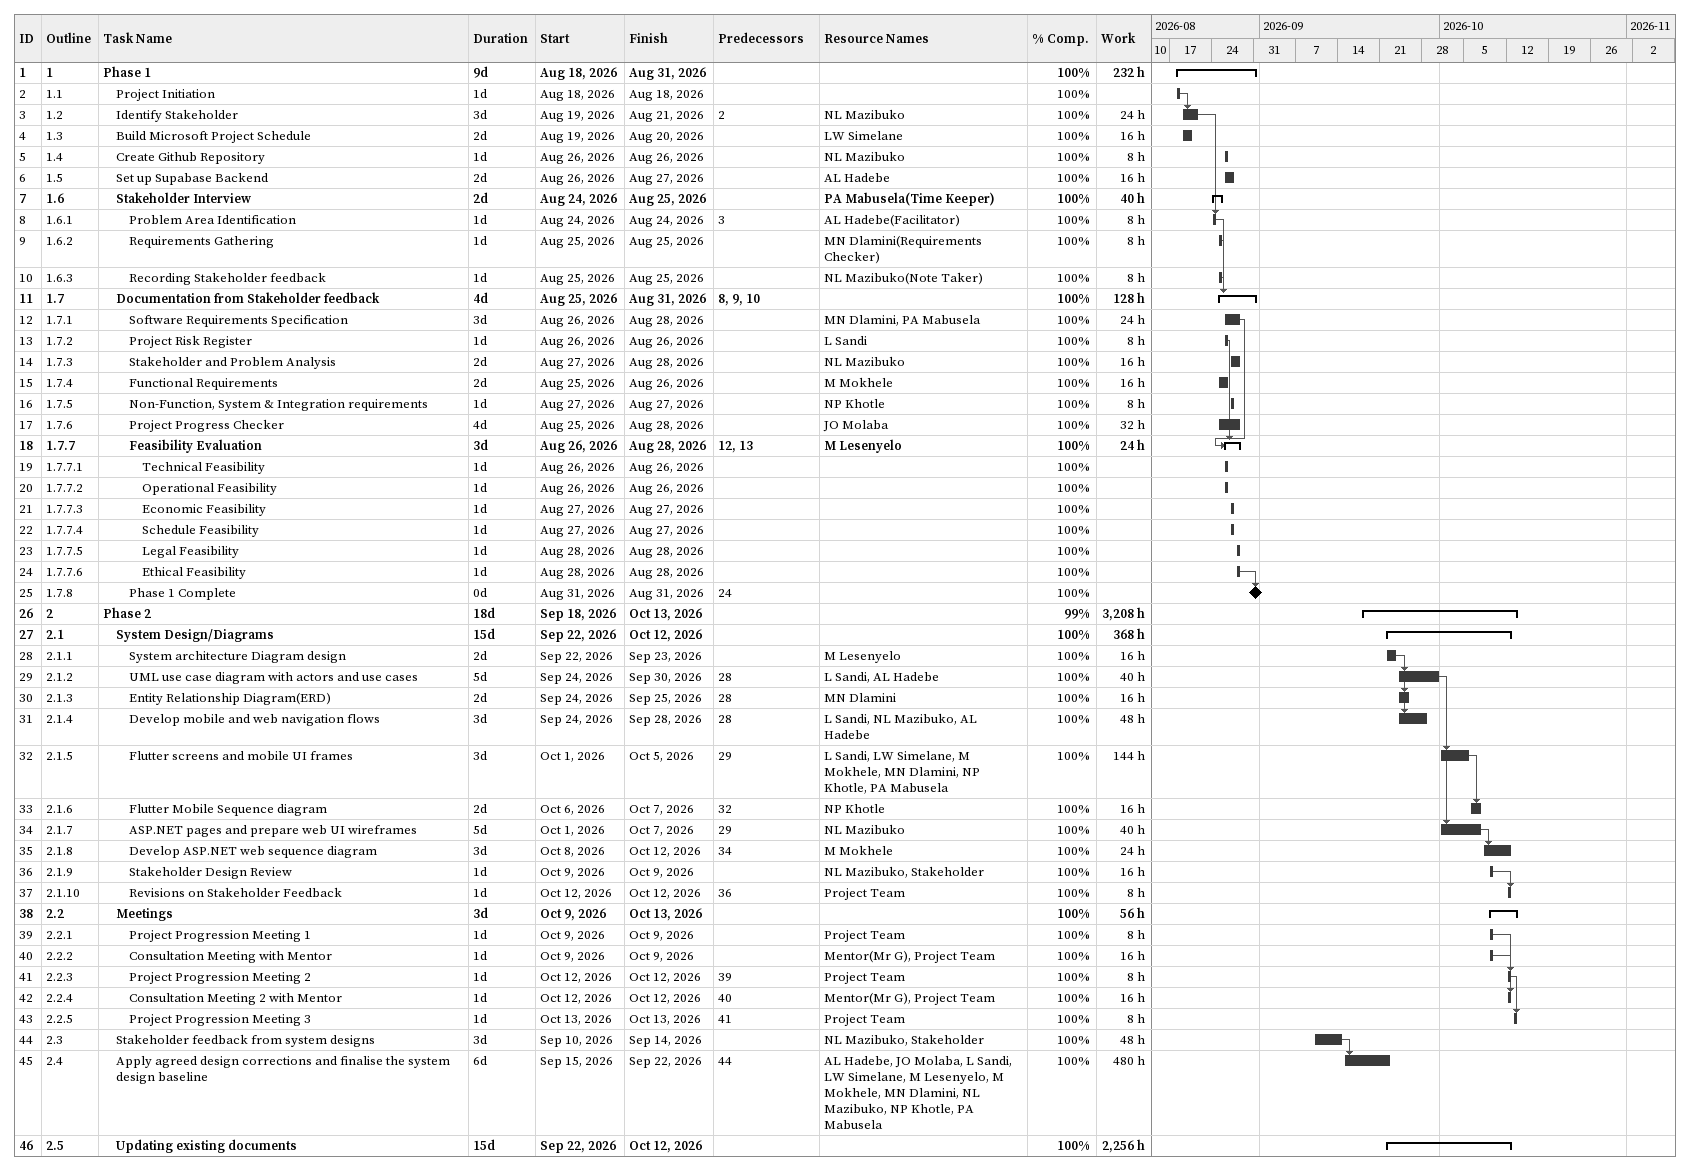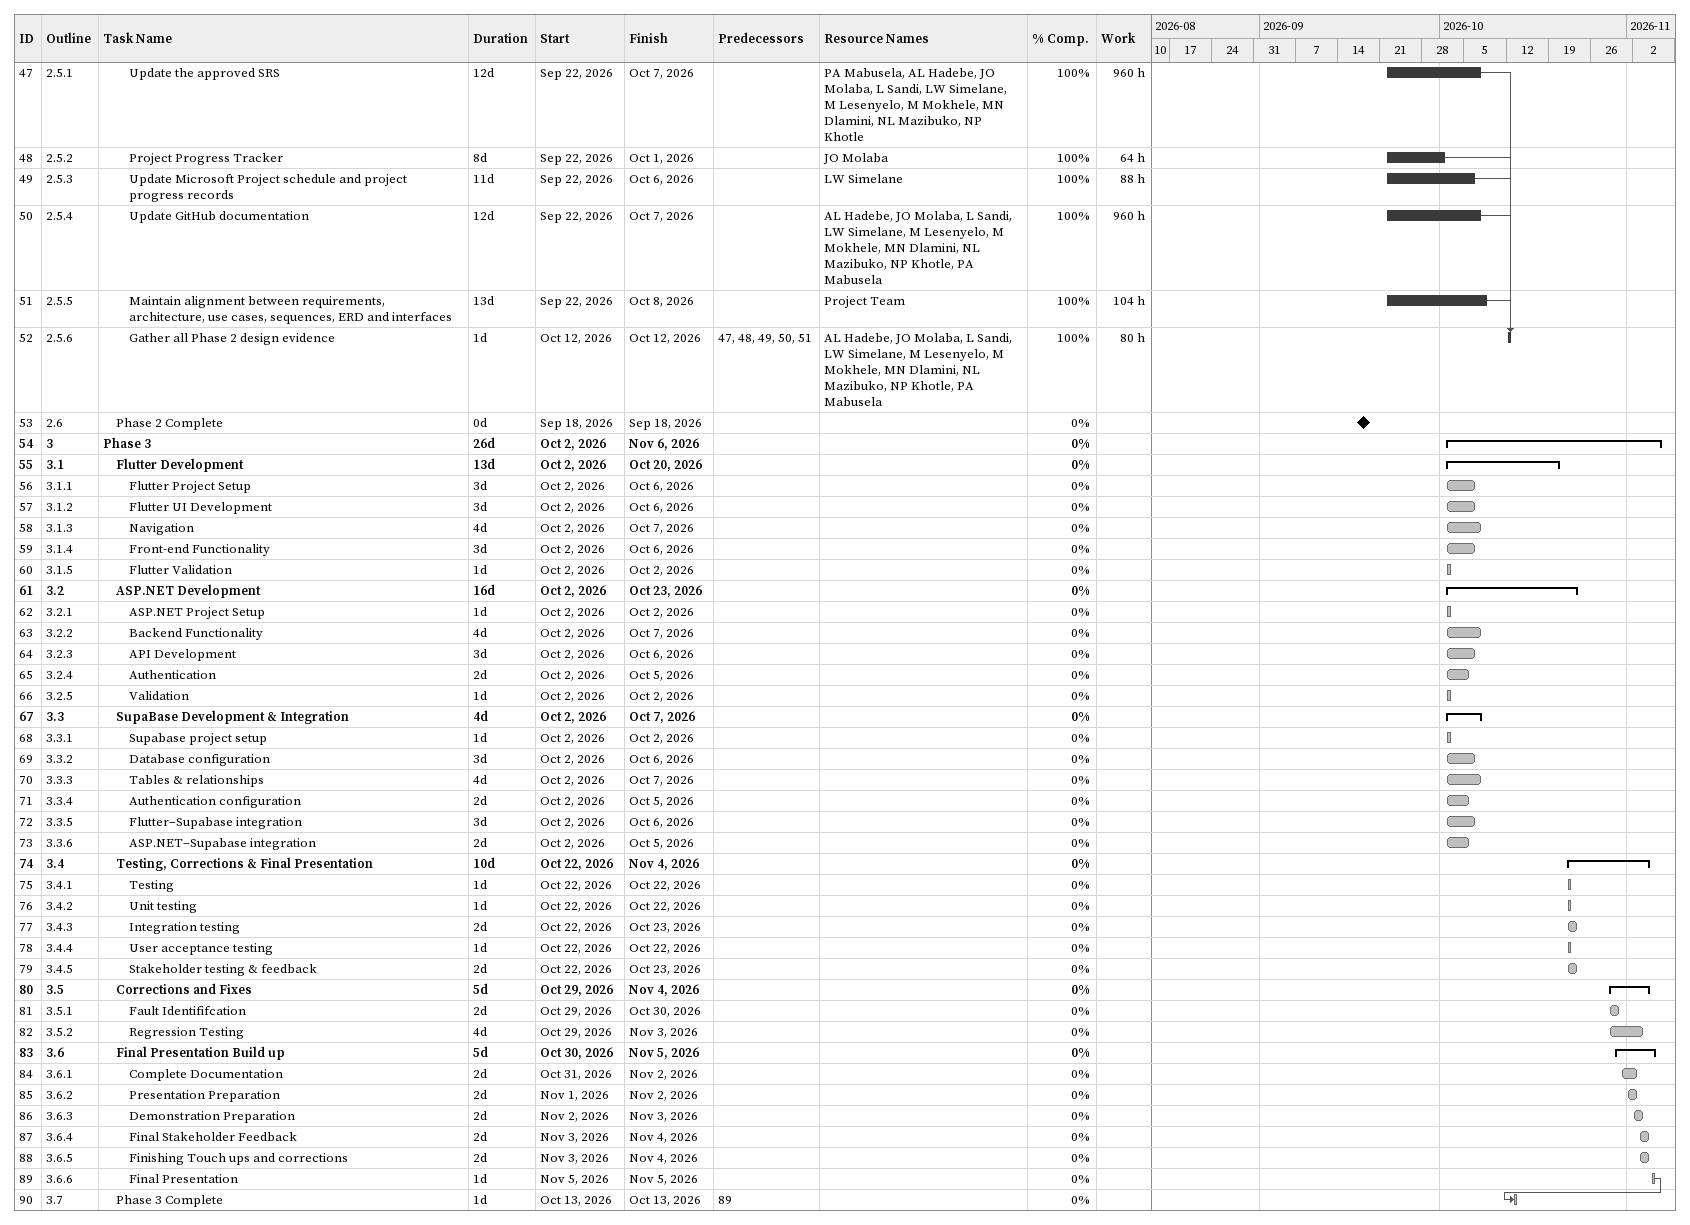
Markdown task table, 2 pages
| ID | WBS | Task | Duration | Start | Finish | Predecessors | Resources | % complete | Work (h) |
|---|---|---|---|---|---|---|---|---|---|
| 1 | 1 | **Phase 1** | 9d | 2026-08-18 | 2026-08-31 |  |  | 100 | 232 |
| 2 | 1.1 | Project Initiation | 1d | 2026-08-18 | 2026-08-18 |  |  | 100 |  |
| 3 | 1.2 | Identify Stakeholder | 3d | 2026-08-19 | 2026-08-21 | 2 | NL Mazibuko | 100 | 24 |
| 4 | 1.3 | Build Microsoft Project Schedule | 2d | 2026-08-19 | 2026-08-20 |  | LW Simelane | 100 | 16 |
| 5 | 1.4 | Create Github Repository | 1d | 2026-08-26 | 2026-08-26 |  | NL Mazibuko | 100 | 8 |
| 6 | 1.5 | Set up Supabase Backend | 2d | 2026-08-26 | 2026-08-27 |  | AL Hadebe | 100 | 16 |
| 7 | 1.6 | **Stakeholder Interview** | 2d | 2026-08-24 | 2026-08-25 |  | PA Mabusela(Time Keeper) | 100 | 40 |
| 8 | 1.6.1 | Problem Area Identification | 1d | 2026-08-24 | 2026-08-24 | 3 | AL Hadebe(Facilitator) | 100 | 8 |
| 9 | 1.6.2 | Requirements Gathering | 1d | 2026-08-25 | 2026-08-25 |  | MN Dlamini(Requirements Checker) | 100 | 8 |
| 10 | 1.6.3 | Recording Stakeholder feedback | 1d | 2026-08-25 | 2026-08-25 |  | NL Mazibuko(Note Taker) | 100 | 8 |
| 11 | 1.7 | **Documentation from Stakeholder feedback** | 4d | 2026-08-25 | 2026-08-31 | 8, 9, 10 |  | 100 | 128 |
| 12 | 1.7.1 | Software Requirements Specification | 3d | 2026-08-26 | 2026-08-28 |  | MN Dlamini, PA Mabusela | 100 | 24 |
| 13 | 1.7.2 | Project Risk Register | 1d | 2026-08-26 | 2026-08-26 |  | L Sandi | 100 | 8 |
| 14 | 1.7.3 | Stakeholder and Problem Analysis | 2d | 2026-08-27 | 2026-08-28 |  | NL Mazibuko | 100 | 16 |
| 15 | 1.7.4 | Functional Requirements | 2d | 2026-08-25 | 2026-08-26 |  | M Mokhele | 100 | 16 |
| 16 | 1.7.5 | Non-Function, System & Integration requirements | 1d | 2026-08-27 | 2026-08-27 |  | NP Khotle | 100 | 8 |
| 17 | 1.7.6 | Project Progress Checker | 4d | 2026-08-25 | 2026-08-28 |  | JO Molaba | 100 | 32 |
| 18 | 1.7.7 | **Feasibility Evaluation** | 3d | 2026-08-26 | 2026-08-28 | 12, 13 | M Lesenyelo | 100 | 24 |
| 19 | 1.7.7.1 | Technical Feasibility | 1d | 2026-08-26 | 2026-08-26 |  |  | 100 |  |
| 20 | 1.7.7.2 | Operational Feasibility | 1d | 2026-08-26 | 2026-08-26 |  |  | 100 |  |
| 21 | 1.7.7.3 | Economic Feasibility | 1d | 2026-08-27 | 2026-08-27 |  |  | 100 |  |
| 22 | 1.7.7.4 | Schedule Feasibility | 1d | 2026-08-27 | 2026-08-27 |  |  | 100 |  |
| 23 | 1.7.7.5 | Legal Feasibility | 1d | 2026-08-28 | 2026-08-28 |  |  | 100 |  |
| 24 | 1.7.7.6 | Ethical Feasibility | 1d | 2026-08-28 | 2026-08-28 |  |  | 100 |  |
| 25 | 1.7.8 | Phase 1 Complete | 0d | 2026-08-31 | 2026-08-31 | 24 |  | 100 |  |
| 26 | 2 | **Phase 2** | 18d | 2026-09-18 | 2026-10-13 |  |  | 99 | 3208 |
| 27 | 2.1 | **System Design/Diagrams** | 15d | 2026-09-22 | 2026-10-12 |  |  | 100 | 368 |
| 28 | 2.1.1 | System architecture Diagram design | 2d | 2026-09-22 | 2026-09-23 |  | M Lesenyelo | 100 | 16 |
| 29 | 2.1.2 | UML use case diagram with actors and use cases | 5d | 2026-09-24 | 2026-09-30 | 28 | L Sandi, AL Hadebe | 100 | 40 |
| 30 | 2.1.3 | Entity Relationship Diagram(ERD) | 2d | 2026-09-24 | 2026-09-25 | 28 | MN Dlamini | 100 | 16 |
| 31 | 2.1.4 | Develop mobile and web navigation flows | 3d | 2026-09-24 | 2026-09-28 | 28 | L Sandi, NL Mazibuko, AL Hadebe | 100 | 48 |
| 32 | 2.1.5 | Flutter screens and mobile UI frames | 3d | 2026-10-01 | 2026-10-05 | 29 | L Sandi, LW Simelane, M Mokhele, MN Dlamini, NP Khotle, PA Mabusela | 100 | 144 |
| 33 | 2.1.6 | Flutter Mobile Sequence diagram | 2d | 2026-10-06 | 2026-10-07 | 32 | NP Khotle | 100 | 16 |
| 34 | 2.1.7 | ASP.NET pages and prepare web UI wireframes | 5d | 2026-10-01 | 2026-10-07 | 29 | NL Mazibuko | 100 | 40 |
| 35 | 2.1.8 | Develop ASP.NET web sequence diagram | 3d | 2026-10-08 | 2026-10-12 | 34 | M Mokhele | 100 | 24 |
| 36 | 2.1.9 | Stakeholder Design Review | 1d | 2026-10-09 | 2026-10-09 |  | NL Mazibuko, Stakeholder | 100 | 16 |
| 37 | 2.1.10 | Revisions on Stakeholder Feedback | 1d | 2026-10-12 | 2026-10-12 | 36 | Project Team | 100 | 8 |
| 38 | 2.2 | **Meetings** | 3d | 2026-10-09 | 2026-10-13 |  |  | 100 | 56 |
| 39 | 2.2.1 | Project Progression Meeting 1 | 1d | 2026-10-09 | 2026-10-09 |  | Project Team | 100 | 8 |
| 40 | 2.2.2 | Consultation Meeting with Mentor | 1d | 2026-10-09 | 2026-10-09 |  | Mentor(Mr G), Project Team | 100 | 16 |
| 41 | 2.2.3 | Project Progression Meeting 2 | 1d | 2026-10-12 | 2026-10-12 | 39 | Project Team | 100 | 8 |
| 42 | 2.2.4 | Consultation Meeting 2 with Mentor | 1d | 2026-10-12 | 2026-10-12 | 40 | Mentor(Mr G), Project Team | 100 | 16 |
| 43 | 2.2.5 | Project Progression Meeting 3 | 1d | 2026-10-13 | 2026-10-13 | 41 | Project Team | 100 | 8 |
| 44 | 2.3 | Stakeholder feedback from system designs | 3d | 2026-09-10 | 2026-09-14 |  | NL Mazibuko, Stakeholder | 100 | 48 |
| 45 | 2.4 | Apply agreed design corrections and finalise the system design baseline | 6d | 2026-09-15 | 2026-09-22 | 44 | AL Hadebe, JO Molaba, L Sandi, LW Simelane, M Lesenyelo, M Mokhele, MN Dlamini, NL Mazibuko, NP Khotle, PA Mabusela | 100 | 480 |
| 46 | 2.5 | **Updating existing documents** | 15d | 2026-09-22 | 2026-10-12 |  |  | 100 | 2256 |
| 47 | 2.5.1 | Update the approved SRS | 12d | 2026-09-22 | 2026-10-07 |  | PA Mabusela, AL Hadebe, JO Molaba, L Sandi, LW Simelane, M Lesenyelo, M Mokhele, MN Dlamini, NL Mazibuko, NP Khotle | 100 | 960 |
| 48 | 2.5.2 | Project Progress Tracker | 8d | 2026-09-22 | 2026-10-01 |  | JO Molaba | 100 | 64 |
| 49 | 2.5.3 | Update Microsoft Project schedule and project progress records | 11d | 2026-09-22 | 2026-10-06 |  | LW Simelane | 100 | 88 |
| 50 | 2.5.4 | Update GitHub documentation | 12d | 2026-09-22 | 2026-10-07 |  | AL Hadebe, JO Molaba, L Sandi, LW Simelane, M Lesenyelo, M Mokhele, MN Dlamini, NL Mazibuko, NP Khotle, PA Mabusela | 100 | 960 |
| 51 | 2.5.5 | Maintain alignment between requirements, architecture, use cases, sequences, ERD and interfaces | 13d | 2026-09-22 | 2026-10-08 |  | Project Team | 100 | 104 |
| 52 | 2.5.6 | Gather all Phase 2 design evidence | 1d | 2026-10-12 | 2026-10-12 | 47, 48, 49, 50, 51 | AL Hadebe, JO Molaba, L Sandi, LW Simelane, M Lesenyelo, M Mokhele, MN Dlamini, NL Mazibuko, NP Khotle, PA Mabusela | 100 | 80 |
| 53 | 2.6 | Phase 2 Complete | 0d | 2026-09-18 | 2026-09-18 |  |  | 0 |  |
| 54 | 3 | **Phase 3** | 26d | 2026-10-02 | 2026-11-06 |  |  | 0 |  |
| 55 | 3.1 | **Flutter Development** | 13d | 2026-10-02 | 2026-10-20 |  |  | 0 |  |
| 56 | 3.1.1 | Flutter Project Setup | 3d | 2026-10-02 | 2026-10-06 |  |  | 0 |  |
| 57 | 3.1.2 | Flutter UI Development | 3d | 2026-10-02 | 2026-10-06 |  |  | 0 |  |
| 58 | 3.1.3 | Navigation | 4d | 2026-10-02 | 2026-10-07 |  |  | 0 |  |
| 59 | 3.1.4 | Front-end Functionality | 3d | 2026-10-02 | 2026-10-06 |  |  | 0 |  |
| 60 | 3.1.5 | Flutter Validation | 1d | 2026-10-02 | 2026-10-02 |  |  | 0 |  |
| 61 | 3.2 | **ASP.NET Development** | 16d | 2026-10-02 | 2026-10-23 |  |  | 0 |  |
| 62 | 3.2.1 | ASP.NET Project Setup | 1d | 2026-10-02 | 2026-10-02 |  |  | 0 |  |
| 63 | 3.2.2 | Backend Functionality | 4d | 2026-10-02 | 2026-10-07 |  |  | 0 |  |
| 64 | 3.2.3 | API Development | 3d | 2026-10-02 | 2026-10-06 |  |  | 0 |  |
| 65 | 3.2.4 | Authentication | 2d | 2026-10-02 | 2026-10-05 |  |  | 0 |  |
| 66 | 3.2.5 | Validation | 1d | 2026-10-02 | 2026-10-02 |  |  | 0 |  |
| 67 | 3.3 | **SupaBase Development & Integration** | 4d | 2026-10-02 | 2026-10-07 |  |  | 0 |  |
| 68 | 3.3.1 | Supabase project setup | 1d | 2026-10-02 | 2026-10-02 |  |  | 0 |  |
| 69 | 3.3.2 | Database configuration | 3d | 2026-10-02 | 2026-10-06 |  |  | 0 |  |
| 70 | 3.3.3 | Tables & relationships | 4d | 2026-10-02 | 2026-10-07 |  |  | 0 |  |
| 71 | 3.3.4 | Authentication configuration | 2d | 2026-10-02 | 2026-10-05 |  |  | 0 |  |
| 72 | 3.3.5 | Flutter–Supabase integration | 3d | 2026-10-02 | 2026-10-06 |  |  | 0 |  |
| 73 | 3.3.6 | ASP.NET–Supabase integration | 2d | 2026-10-02 | 2026-10-05 |  |  | 0 |  |
| 74 | 3.4 | **Testing, Corrections & Final Presentation** | 10d | 2026-10-22 | 2026-11-04 |  |  | 0 |  |
| 75 | 3.4.1 | Testing | 1d | 2026-10-22 | 2026-10-22 |  |  | 0 |  |
| 76 | 3.4.2 | Unit testing | 1d | 2026-10-22 | 2026-10-22 |  |  | 0 |  |
| 77 | 3.4.3 | Integration testing | 2d | 2026-10-22 | 2026-10-23 |  |  | 0 |  |
| 78 | 3.4.4 | User acceptance testing | 1d | 2026-10-22 | 2026-10-22 |  |  | 0 |  |
| 79 | 3.4.5 | Stakeholder testing & feedback | 2d | 2026-10-22 | 2026-10-23 |  |  | 0 |  |
| 80 | 3.5 | **Corrections and Fixes** | 5d | 2026-10-29 | 2026-11-04 |  |  | 0 |  |
| 81 | 3.5.1 | Fault Identififcation | 2d | 2026-10-29 | 2026-10-30 |  |  | 0 |  |
| 82 | 3.5.2 | Regression Testing | 4d | 2026-10-29 | 2026-11-03 |  |  | 0 |  |
| 83 | 3.6 | **Final Presentation Build up** | 5d | 2026-10-30 | 2026-11-05 |  |  | 0 |  |
| 84 | 3.6.1 | Complete Documentation | 2d | 2026-10-31 | 2026-11-02 |  |  | 0 |  |
| 85 | 3.6.2 | Presentation Preparation | 2d | 2026-11-01 | 2026-11-02 |  |  | 0 |  |
| 86 | 3.6.3 | Demonstration Preparation | 2d | 2026-11-02 | 2026-11-03 |  |  | 0 |  |
| 87 | 3.6.4 | Final Stakeholder Feedback | 2d | 2026-11-03 | 2026-11-04 |  |  | 0 |  |
| 88 | 3.6.5 | Finishing Touch ups and corrections | 2d | 2026-11-03 | 2026-11-04 |  |  | 0 |  |
| 89 | 3.6.6 | Final Presentation | 1d | 2026-11-05 | 2026-11-05 |  |  | 0 |  |
| 90 | 3.7 | Phase 3 Complete | 1d | 2026-10-13 | 2026-10-13 | 89 |  | 0 |  |
